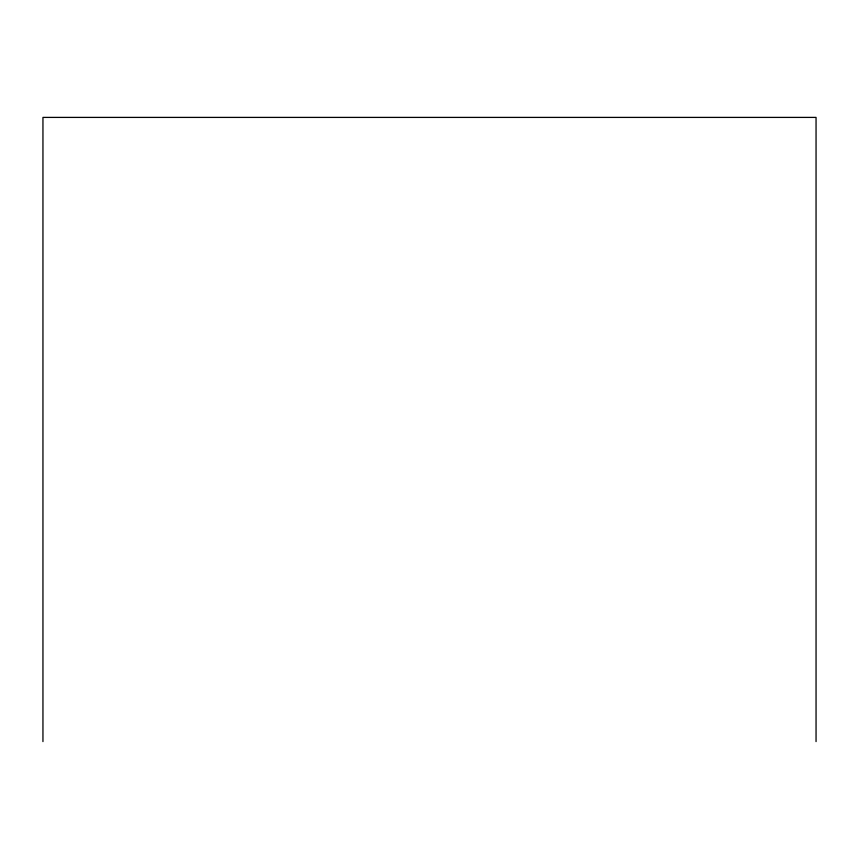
<?xml version="1.0" encoding="UTF-8"?>
<svg xmlns="http://www.w3.org/2000/svg" width="859" height="859" viewBox="0 0 859 859"><rect width="100%" height="100%" fill="white"/><g stroke="black" fill="none" stroke-linecap="round" stroke-linejoin="round"><path stroke-width="1.29" d="M816.05 741.596L816.05 117.404L42.95 117.404L42.95 741.596"/></g></svg>
